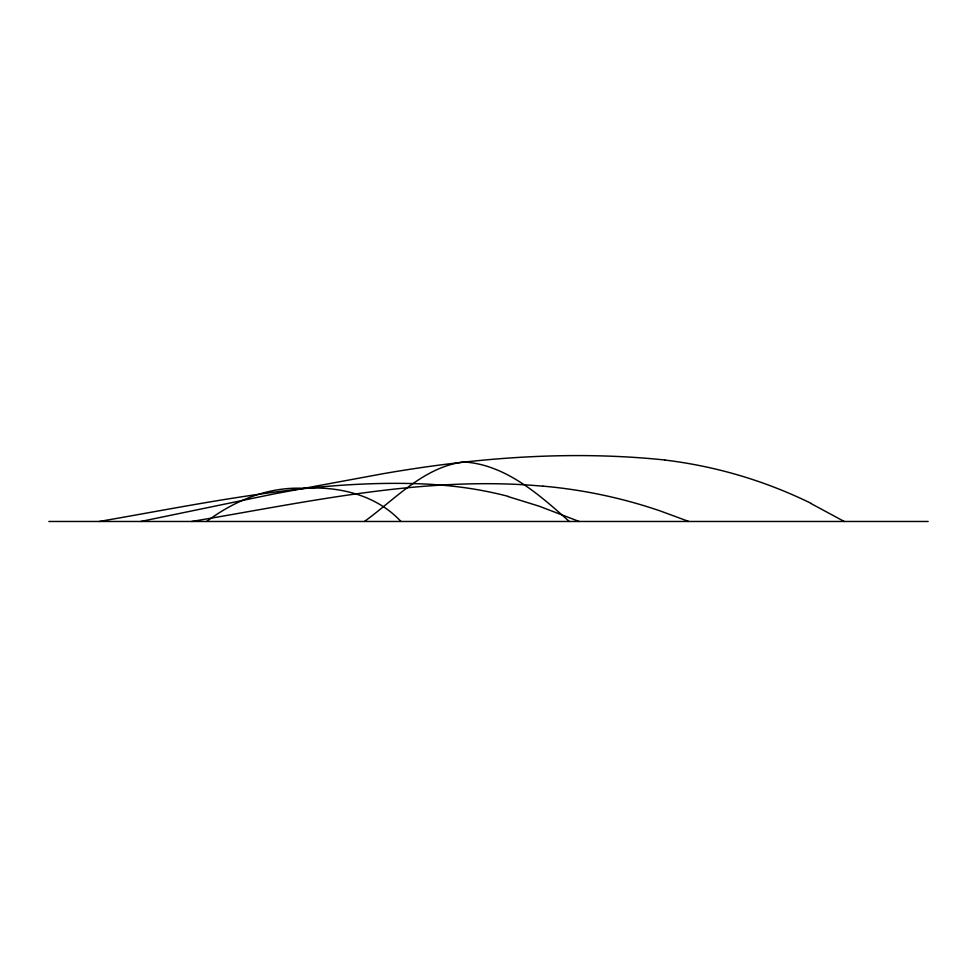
<?xml version="1.0" encoding="UTF-8"?>
<svg xmlns="http://www.w3.org/2000/svg" width="977" height="977" viewBox="0 0 977 977"><rect width="100%" height="100%" fill="white"/><g stroke="black" fill="none" stroke-linecap="round" stroke-linejoin="round"><path stroke-width="1.47" d="M364.458 521.474C395.294 499.137 424.287 466.603 463.904 461.962C505.61 464.539 539.548 494.887 569.286 521.474M206.648 521.474C234.236 500.81 267.82 486.778 302.772 488.292C338.396 486.07 375.766 494.447 400.973 521.474M140.749 521.474L274.964 493.727L382.874 473.747C475.677 457.566 570.91 450.202 664.836 459.996M99.251 521.474C206.098 502.984 313.605 479.451 422.687 483.908A527.421 521.01 90 0 1 433.922 484.543M191.614 521.474C307.584 502.141 424.629 475.31 542.931 486.204M48.85 521.474L928.15 521.474M508.211 496.609L539.194 506.208L579.178 521.474M688.809 521.474L659.976 510.849A502.263 499.442 -89.9 0 0 542.943 486.131M811.008 503.546L844.262 521.474M433.922 484.616A396.43 391.594 89.7 0 1 508.272 496.377M664.824 460.045A454.586 454.586 0 0 1 811.105 503.363"/></g></svg>
